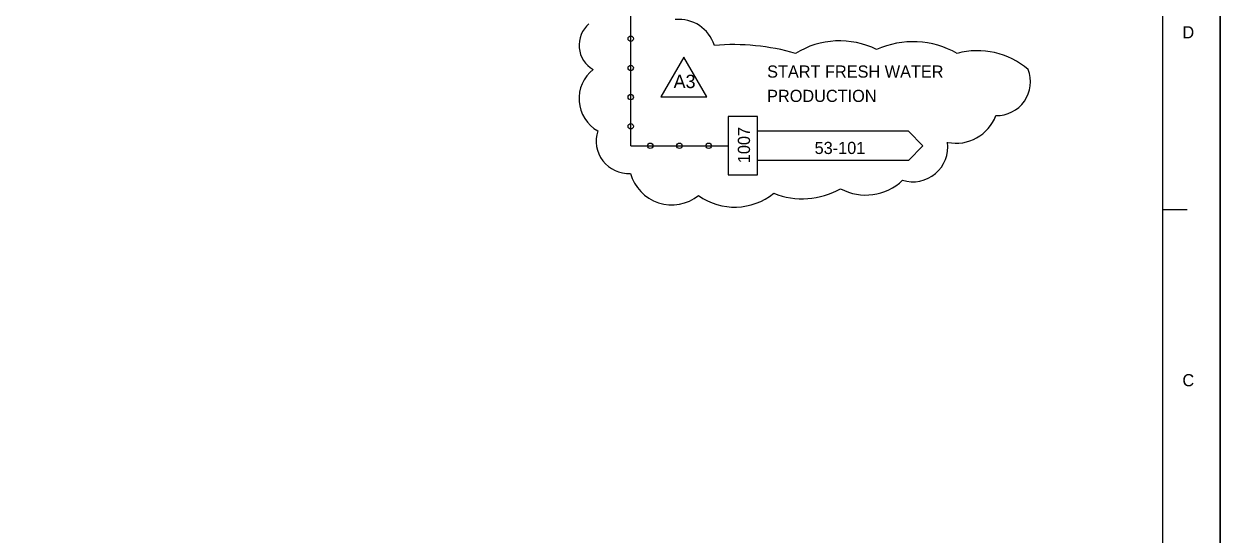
# Model space of a CAD drawing. Extents: x 0 to 841, y 0 to 594.
# Drawn here: x 595.4 to 841, y 160 to 265 of the extents above; entities that cross this region are included whole.
import ezdxf

# ---------------------------------------------------------------- set-up
doc = ezdxf.new("R2010")
doc.units = 0
for name, color, linetype in [('1', 7, 'Continuous'), ('12', 7, 'Continuous'), ('18', 7, 'Continuous'), ('35-TXT-025', 7, 'Continuous'), ('49', 7, 'Continuous'), ('51', 7, 'Continuous'), ('9', 7, 'Continuous')]:
    doc.layers.add(name, color=color, linetype=linetype)

msp = doc.modelspace()

# ---------------------------------------------------------------- linework, layer by layer
at = {"layer": '1'}
for p, q in [((829.26, 112.01), (829.26, 582.23)), ((834.27, 226.84), (829.26, 226.84))]:
    msp.add_line(p, q, dxfattribs=at)
at = {"layer": '12'}
msp.add_lwpolyline([(0, 594), (841, 594), (841, 0), (0, 0)], close=True, dxfattribs=at)
at = {"layer": '18'}
for q in [(720, 270), (740, 240)]:
    msp.add_line((720, 240), q, dxfattribs=at)
for centre in [(720, 262), (720, 256), (720, 250), (720, 244), (724, 240), (730, 240), (736, 240)]:
    msp.add_circle(centre, 0.55, dxfattribs=at)
at = {"layer": '49'}
for p, q in [((740, 246), (740, 234)), ((746, 246), (740, 246)), ((746, 234), (746, 246)), ((777, 243), (746, 243)), ((777, 243), (780, 240)), ((780, 240), (777, 237)), ((777, 237), (746, 237)), ((740, 234), (746, 234))]:
    msp.add_line(p, q, dxfattribs=at)
at = {"layer": '51'}
msp.add_lwpolyline([(726.21, 250.04), (735.65, 250.04), (730.93, 258.21)], close=True, dxfattribs=at)
for centre, radius, start, end in [((729.9, 258.32), 7.63, 17.6567, 95.7445), ((715.13, 260.66), 5.74, 130.2843, 240.2781), ((741.06, 214.89), 45.9, 73.8151, 94.8707), ((762.87, 244.43), 17.12, 63.6441, 121.7827), ((777.96, 243.06), 18.31, 60.3927, 114.1547), ((791.19, 243.65), 15.89, 49.1685, 105.2497), ((717.03, 249.69), 7.64, 128.4724, 240.1059), ((795.19, 253.1), 6.88, 268.1054, 21.9105), ((786.78, 249.26), 8.73, 258.4931, 339.6161), ((719.55, 240.98), 6.66, 161.7298, 273.1575), ((777.92, 239.78), 7.18, 253.0005, 7.4722), ((728.45, 236.73), 8.86, 195.6823, 308.2221), ((755.23, 245.05), 15.93, 248.4055, 299.4848), ((768.25, 240.85), 10.97, 241.8236, 313.6435), ((741.34, 240.18), 12.78, 234.5846, 308.9222)]:
    msp.add_arc(centre, radius, start, end, dxfattribs=at)
at = {"layer": '9'}
msp.add_lwpolyline([(0, 0), (841, 0), (841, 594), (0, 594)], close=True, dxfattribs=at)

# ---------------------------------------------------------------- texts
at = {"layer": '35-TXT-025'}
for s, p in [('D', (833.27, 262.07)), ('START FRESH WATER', (748, 254)), ('PRODUCTION', (748, 249)), ('53-101', (757.75, 238.31)), ('C', (833.27, 190.59))]:
    msp.add_text(s, height=2.5, dxfattribs=at).set_placement(p)
msp.add_text('1007', height=2.5, rotation=90, dxfattribs=at).set_placement((744.49, 236.43))
at = {"layer": '51'}
msp.add_text('A3', height=2.753, dxfattribs=at).set_placement((728.8, 251.85))

doc.saveas('drawing.dxf')
